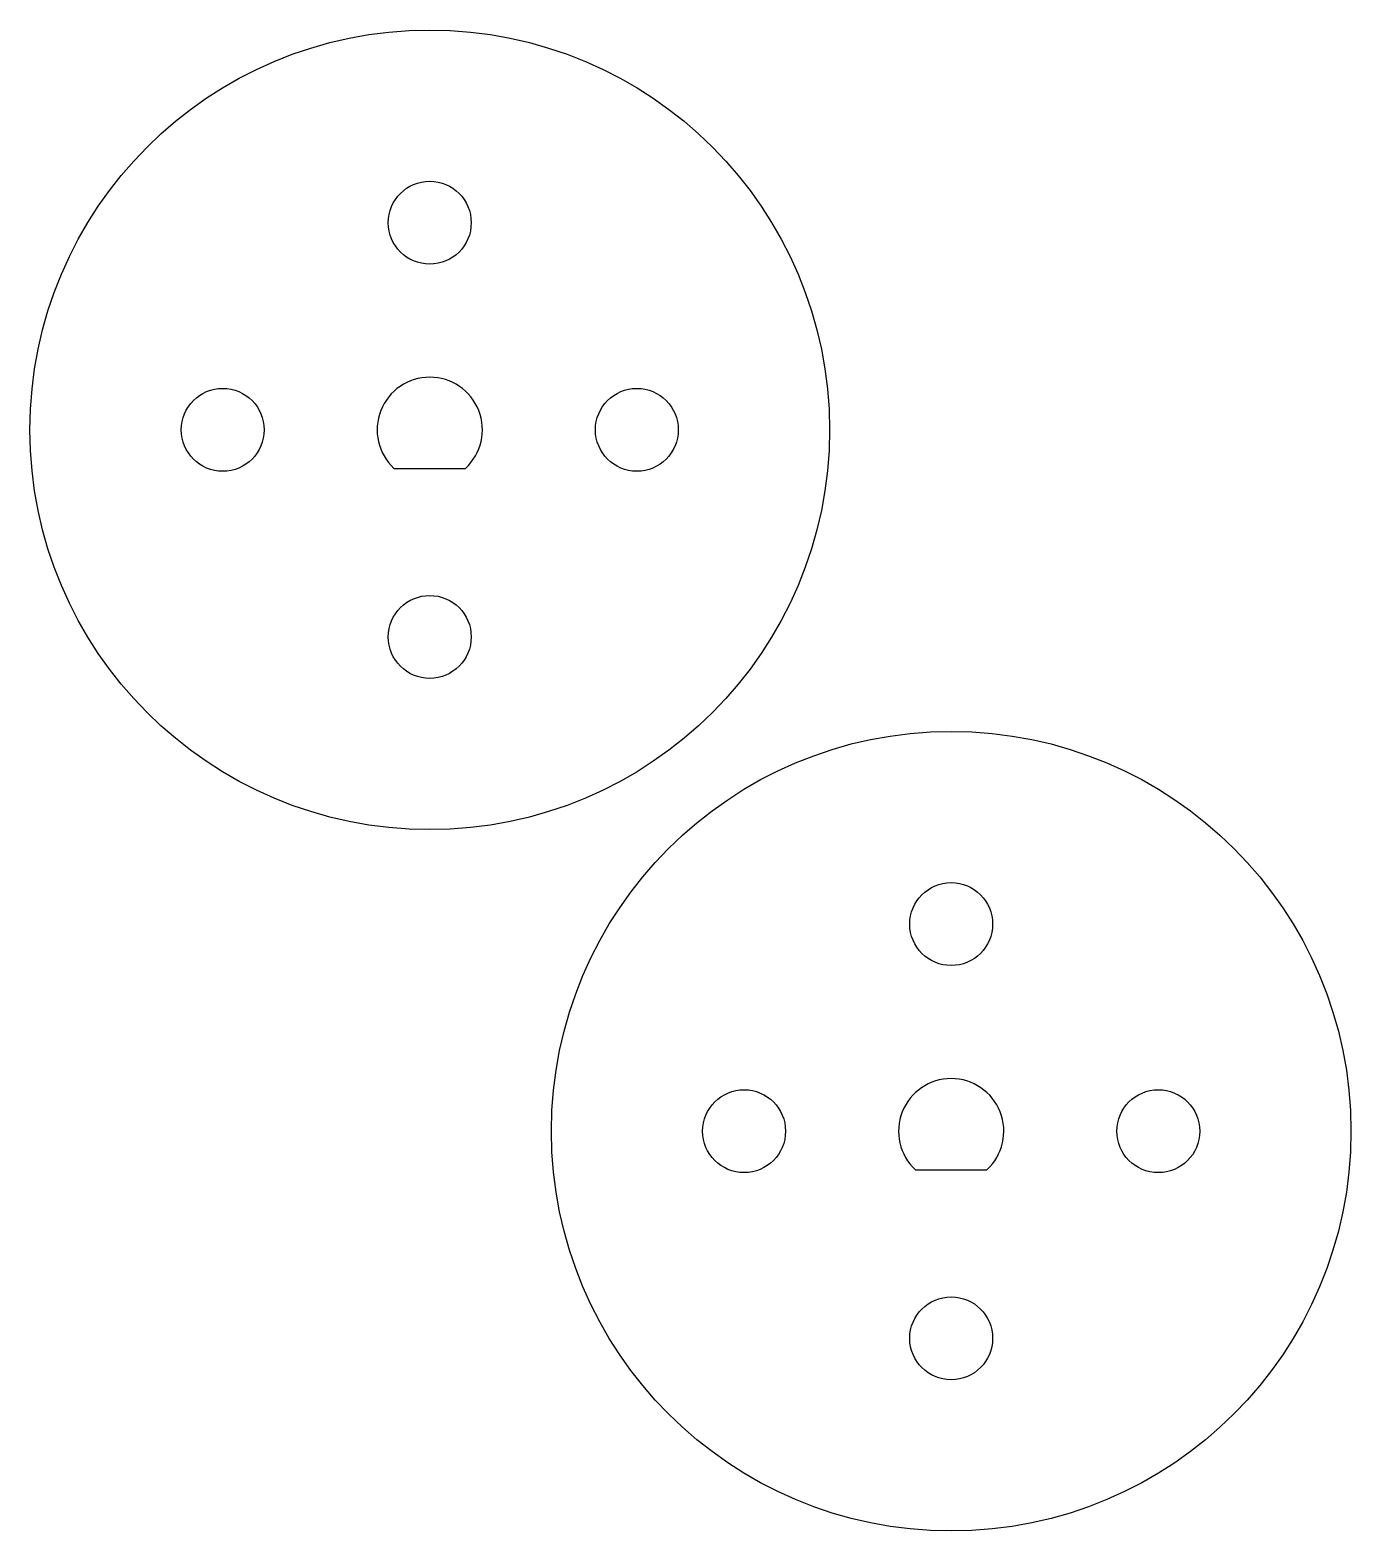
# Model space of a CAD drawing. Header units: inches. Extents: x 1.3 to 3.18, y 26.53 to 28.67.
import ezdxf

# ---------------------------------------------------------------- set-up
doc = ezdxf.new("R2010")
doc.units = ezdxf.units.IN
doc.header["$MEASUREMENT"] = 0

msp = doc.modelspace()

# ---------------------------------------------------------------- linework, layer by layer
at = {"color": 7, "linetype": 'Continuous', "lineweight": 25}
for p, q in [((1.8156, 28.0488), (1.9176, 28.0488)), ((2.5591, 27.0488), (2.6611, 27.0488))]:
    msp.add_line(p, q, dxfattribs=at)
for centre, radius in [((1.8666, 28.1038), 0.57), ((1.8666, 28.3991), 0.0591), ((1.5714, 28.1038), 0.0591), ((2.1619, 28.1038), 0.0591), ((1.8666, 27.8085), 0.0591), ((2.6101, 27.1038), 0.57), ((2.6101, 27.3991), 0.0591), ((2.3148, 27.1038), 0.0591), ((2.9054, 27.1038), 0.0591), ((2.6101, 26.8085), 0.0591)]:
    msp.add_circle(centre, radius, dxfattribs=at)
for centre in [(1.8666, 28.1038), (2.6101, 27.1038)]:
    msp.add_arc(centre, 0.075, 312.8334, 227.1666, dxfattribs=at)

doc.saveas('drawing.dxf')
